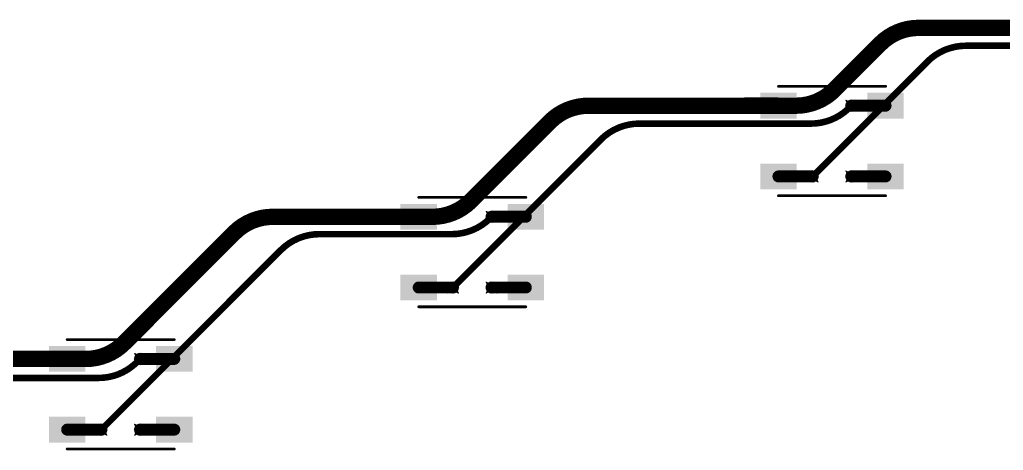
# Model space of a CAD drawing. Header units: inches. Extents: x -11 to 1110, y -7 to 455.
# Drawn here: x 404.91 to 450.82, y 213.34 to 233.43 of the extents above; entities that cross this region are included whole.
import ezdxf

# ---------------------------------------------------------------- set-up
doc = ezdxf.new("R2010")
doc.units = ezdxf.units.IN
for name, color, linetype in [('Bottom Layer', 5, 'Continuous'), ('Drill Drawing', 1, 'Continuous'), ('Top Layer', 1, 'Continuous'), ('Top Overlay', 2, 'Continuous'), ('Top Paste', 8, 'Continuous'), ('Top Solder', 216, 'Continuous'), ('Via Holes', 16, 'Continuous')]:
    doc.layers.add(name, color=color, linetype=linetype)

# ---------------------------------------------------------------- blocks, each defined once
blk = doc.blocks.new('WS2812B_B_W_76')
at = {"layer": 'Top Layer'}
for points in [[(-3.25, 2.15), (-1.75, 2.15), (-1.75, 1.15), (-3.25, 1.15)], [(3.25, 1.15), (1.75, 1.15), (1.75, 2.15), (3.25, 2.15)], [(-3.25, -1.15), (-1.75, -1.15), (-1.75, -2.15), (-3.25, -2.15)], [(1.75, -1.15), (3.25, -1.15), (3.25, -2.15), (1.75, -2.15)]]:
    blk.add_hatch(color=1, dxfattribs=at).paths.add_polyline_path(points)
at = {"layer": 'Top Paste'}
for points in [[(-3.25, 2.15), (-1.75, 2.15), (-1.75, 1.15), (-3.25, 1.15)], [(3.25, 1.15), (1.75, 1.15), (1.75, 2.15), (3.25, 2.15)], [(-3.25, -1.15), (-1.75, -1.15), (-1.75, -2.15), (-3.25, -2.15)], [(1.75, -1.15), (3.25, -1.15), (3.25, -2.15), (1.75, -2.15)]]:
    blk.add_hatch(color=8, dxfattribs=at).paths.add_polyline_path(points)
at = {"layer": 'Top Solder'}
for points in [[(-3.352, 2.252), (-1.648, 2.252), (-1.648, 1.048), (-3.352, 1.048)], [(3.352, 1.048), (1.648, 1.048), (1.648, 2.252), (3.352, 2.252)], [(-3.352, -1.048), (-1.648, -1.048), (-1.648, -2.252), (-3.352, -2.252)], [(1.648, -1.048), (3.352, -1.048), (3.352, -2.252), (1.648, -2.252)]]:
    blk.add_hatch(color=216, dxfattribs=at).paths.add_polyline_path(points)
at = {"layer": 'Top Overlay'}
for points in [[(-2.5, 2.551, 0.127, 0.127, 0), (2.5, 2.551, 0.127, 0.127, 0)], [(-3.556, 1.803, 0.254, 0.254, 0), (-3.429, 1.676, 0.254, 0.254, 0)], [(-3.556, 1.549, 0.254, 0.254, 0), (-3.556, 1.803, 0.254, 0.254, 0)], [(-3.556, 1.549, 0.254, 0.254, 0), (-3.429, 1.676, 0.254, 0.254, 0)], [(-2.5, -2.551, 0.127, 0.127, 0), (2.5, -2.551, 0.127, 0.127, 0)]]:
    blk.add_lwpolyline(points, format="xyseb", dxfattribs=at)
for points in [[(-2.532, 2.551, 0.0635, 0.0635, 1), (-2.468, 2.551, 0.0635, 0.0635, 1)], [(2.468, 2.551, 0.0635, 0.0635, 1), (2.532, 2.551, 0.0635, 0.0635, 1)], [(-3.619, 1.803, 0.127, 0.127, 1), (-3.493, 1.803, 0.127, 0.127, 1)], [(-3.619, 1.803, 0.127, 0.127, 1), (-3.493, 1.803, 0.127, 0.127, 1)], [(-3.619, 1.549, 0.127, 0.127, 1), (-3.493, 1.549, 0.127, 0.127, 1)], [(-3.619, 1.549, 0.127, 0.127, 1), (-3.493, 1.549, 0.127, 0.127, 1)], [(-3.493, 1.676, 0.127, 0.127, 1), (-3.365, 1.676, 0.127, 0.127, 1)], [(-3.493, 1.676, 0.127, 0.127, 1), (-3.365, 1.676, 0.127, 0.127, 1)], [(-2.532, -2.551, 0.0635, 0.0635, 1), (-2.468, -2.551, 0.0635, 0.0635, 1)], [(2.468, -2.551, 0.0635, 0.0635, 1), (2.532, -2.551, 0.0635, 0.0635, 1)]]:
    blk.add_lwpolyline(points, format="xyseb", close=True, dxfattribs=at)
blk = doc.blocks.new('WS2812B_B_W_85')
at = {"layer": 'Top Layer'}
for points in [[(-3.25, 2.15), (-1.75, 2.15), (-1.75, 1.15), (-3.25, 1.15)], [(3.25, 1.15), (1.75, 1.15), (1.75, 2.15), (3.25, 2.15)], [(-3.25, -1.15), (-1.75, -1.15), (-1.75, -2.15), (-3.25, -2.15)], [(1.75, -1.15), (3.25, -1.15), (3.25, -2.15), (1.75, -2.15)]]:
    blk.add_hatch(color=1, dxfattribs=at).paths.add_polyline_path(points)
at = {"layer": 'Top Paste'}
for points in [[(-3.25, 2.15), (-1.75, 2.15), (-1.75, 1.15), (-3.25, 1.15)], [(3.25, 1.15), (1.75, 1.15), (1.75, 2.15), (3.25, 2.15)], [(-3.25, -1.15), (-1.75, -1.15), (-1.75, -2.15), (-3.25, -2.15)], [(1.75, -1.15), (3.25, -1.15), (3.25, -2.15), (1.75, -2.15)]]:
    blk.add_hatch(color=8, dxfattribs=at).paths.add_polyline_path(points)
at = {"layer": 'Top Solder'}
for points in [[(-3.352, 2.252), (-1.648, 2.252), (-1.648, 1.048), (-3.352, 1.048)], [(3.352, 1.048), (1.648, 1.048), (1.648, 2.252), (3.352, 2.252)], [(-3.352, -1.048), (-1.648, -1.048), (-1.648, -2.252), (-3.352, -2.252)], [(1.648, -1.048), (3.352, -1.048), (3.352, -2.252), (1.648, -2.252)]]:
    blk.add_hatch(color=216, dxfattribs=at).paths.add_polyline_path(points)
at = {"layer": 'Top Overlay'}
for points in [[(-2.5, 2.551, 0.127, 0.127, 0), (2.5, 2.551, 0.127, 0.127, 0)], [(-3.556, 1.803, 0.254, 0.254, 0), (-3.429, 1.676, 0.254, 0.254, 0)], [(-3.556, 1.549, 0.254, 0.254, 0), (-3.556, 1.803, 0.254, 0.254, 0)], [(-3.556, 1.549, 0.254, 0.254, 0), (-3.429, 1.676, 0.254, 0.254, 0)], [(-2.5, -2.551, 0.127, 0.127, 0), (2.5, -2.551, 0.127, 0.127, 0)]]:
    blk.add_lwpolyline(points, format="xyseb", dxfattribs=at)
for points in [[(-2.532, 2.551, 0.0635, 0.0635, 1), (-2.468, 2.551, 0.0635, 0.0635, 1)], [(2.468, 2.551, 0.0635, 0.0635, 1), (2.532, 2.551, 0.0635, 0.0635, 1)], [(-3.619, 1.803, 0.127, 0.127, 1), (-3.493, 1.803, 0.127, 0.127, 1)], [(-3.619, 1.803, 0.127, 0.127, 1), (-3.493, 1.803, 0.127, 0.127, 1)], [(-3.619, 1.549, 0.127, 0.127, 1), (-3.493, 1.549, 0.127, 0.127, 1)], [(-3.619, 1.549, 0.127, 0.127, 1), (-3.493, 1.549, 0.127, 0.127, 1)], [(-3.493, 1.676, 0.127, 0.127, 1), (-3.365, 1.676, 0.127, 0.127, 1)], [(-3.493, 1.676, 0.127, 0.127, 1), (-3.365, 1.676, 0.127, 0.127, 1)], [(-2.532, -2.551, 0.0635, 0.0635, 1), (-2.468, -2.551, 0.0635, 0.0635, 1)], [(2.468, -2.551, 0.0635, 0.0635, 1), (2.532, -2.551, 0.0635, 0.0635, 1)]]:
    blk.add_lwpolyline(points, format="xyseb", close=True, dxfattribs=at)
blk = doc.blocks.new('WS2812B_B_W_94')
at = {"layer": 'Top Layer'}
for points in [[(-3.25, 2.15), (-1.75, 2.15), (-1.75, 1.15), (-3.25, 1.15)], [(3.25, 1.15), (1.75, 1.15), (1.75, 2.15), (3.25, 2.15)], [(-3.25, -1.15), (-1.75, -1.15), (-1.75, -2.15), (-3.25, -2.15)], [(1.75, -1.15), (3.25, -1.15), (3.25, -2.15), (1.75, -2.15)]]:
    blk.add_hatch(color=1, dxfattribs=at).paths.add_polyline_path(points)
at = {"layer": 'Top Paste'}
for points in [[(-3.25, 2.15), (-1.75, 2.15), (-1.75, 1.15), (-3.25, 1.15)], [(3.25, 1.15), (1.75, 1.15), (1.75, 2.15), (3.25, 2.15)], [(-3.25, -1.15), (-1.75, -1.15), (-1.75, -2.15), (-3.25, -2.15)], [(1.75, -1.15), (3.25, -1.15), (3.25, -2.15), (1.75, -2.15)]]:
    blk.add_hatch(color=8, dxfattribs=at).paths.add_polyline_path(points)
at = {"layer": 'Top Solder'}
for points in [[(-3.352, 2.252), (-1.648, 2.252), (-1.648, 1.048), (-3.352, 1.048)], [(3.352, 1.048), (1.648, 1.048), (1.648, 2.252), (3.352, 2.252)], [(-3.352, -1.048), (-1.648, -1.048), (-1.648, -2.252), (-3.352, -2.252)], [(1.648, -1.048), (3.352, -1.048), (3.352, -2.252), (1.648, -2.252)]]:
    blk.add_hatch(color=216, dxfattribs=at).paths.add_polyline_path(points)
at = {"layer": 'Top Overlay'}
for points in [[(-2.5, 2.551, 0.127, 0.127, 0), (2.5, 2.551, 0.127, 0.127, 0)], [(-3.556, 1.803, 0.254, 0.254, 0), (-3.429, 1.676, 0.254, 0.254, 0)], [(-3.556, 1.549, 0.254, 0.254, 0), (-3.556, 1.803, 0.254, 0.254, 0)], [(-3.556, 1.549, 0.254, 0.254, 0), (-3.429, 1.676, 0.254, 0.254, 0)], [(-2.5, -2.551, 0.127, 0.127, 0), (2.5, -2.551, 0.127, 0.127, 0)]]:
    blk.add_lwpolyline(points, format="xyseb", dxfattribs=at)
for points in [[(-2.532, 2.551, 0.0635, 0.0635, 1), (-2.468, 2.551, 0.0635, 0.0635, 1)], [(2.468, 2.551, 0.0635, 0.0635, 1), (2.532, 2.551, 0.0635, 0.0635, 1)], [(-3.619, 1.803, 0.127, 0.127, 1), (-3.493, 1.803, 0.127, 0.127, 1)], [(-3.619, 1.803, 0.127, 0.127, 1), (-3.493, 1.803, 0.127, 0.127, 1)], [(-3.619, 1.549, 0.127, 0.127, 1), (-3.493, 1.549, 0.127, 0.127, 1)], [(-3.619, 1.549, 0.127, 0.127, 1), (-3.493, 1.549, 0.127, 0.127, 1)], [(-3.493, 1.676, 0.127, 0.127, 1), (-3.365, 1.676, 0.127, 0.127, 1)], [(-3.493, 1.676, 0.127, 0.127, 1), (-3.365, 1.676, 0.127, 0.127, 1)], [(-2.532, -2.551, 0.0635, 0.0635, 1), (-2.468, -2.551, 0.0635, 0.0635, 1)], [(2.468, -2.551, 0.0635, 0.0635, 1), (2.532, -2.551, 0.0635, 0.0635, 1)]]:
    blk.add_lwpolyline(points, format="xyseb", close=True, dxfattribs=at)

msp = doc.modelspace()

# ---------------------------------------------------------------- hatches: boundary and pattern name
at = {"layer": 'Bottom Layer'}
h = msp.add_hatch(color=5, dxfattribs=at)
edge = h.paths.add_edge_path()
edge.add_arc((438.731, 229.415), 0.3, 0, 360)
h = msp.add_hatch(color=5, dxfattribs=at)
edge = h.paths.add_edge_path()
edge.add_arc((443.731, 229.415), 0.3, 0, 360)
h = msp.add_hatch(color=5, dxfattribs=at)
edge = h.paths.add_edge_path()
edge.add_arc((441.922, 226.115), 0.3, 0, 360)
h = msp.add_hatch(color=5, dxfattribs=at)
edge = h.paths.add_edge_path()
edge.add_arc((443.731, 226.115), 0.3, 0, 360)
h = msp.add_hatch(color=5, dxfattribs=at)
edge = h.paths.add_edge_path()
edge.add_arc((421.942, 224.233), 0.3, 0, 360)
h = msp.add_hatch(color=5, dxfattribs=at)
edge = h.paths.add_edge_path()
edge.add_arc((426.942, 224.233), 0.3, 0, 360)
h = msp.add_hatch(color=5, dxfattribs=at)
edge = h.paths.add_edge_path()
edge.add_arc((425.133, 220.933), 0.3, 0, 360)
h = msp.add_hatch(color=5, dxfattribs=at)
edge = h.paths.add_edge_path()
edge.add_arc((426.942, 220.933), 0.3, 0, 360)
h = msp.add_hatch(color=5, dxfattribs=at)
edge = h.paths.add_edge_path()
edge.add_arc((405.533, 217.604), 0.3, 0, 360)
h = msp.add_hatch(color=5, dxfattribs=at)
edge = h.paths.add_edge_path()
edge.add_arc((410.533, 217.604), 0.3, 0, 360)
h = msp.add_hatch(color=5, dxfattribs=at)
edge = h.paths.add_edge_path()
edge.add_arc((408.724, 214.304), 0.3, 0, 360)
h = msp.add_hatch(color=5, dxfattribs=at)
edge = h.paths.add_edge_path()
edge.add_arc((410.533, 214.304), 0.3, 0, 360)
at = {"layer": 'Top Layer'}
h = msp.add_hatch(color=1, dxfattribs=at)
edge = h.paths.add_edge_path()
edge.add_arc((438.731, 229.415), 0.3, 0, 360)
h = msp.add_hatch(color=1, dxfattribs=at)
edge = h.paths.add_edge_path()
edge.add_arc((443.731, 229.415), 0.3, 0, 360)
h = msp.add_hatch(color=1, dxfattribs=at)
edge = h.paths.add_edge_path()
edge.add_arc((441.922, 226.115), 0.3, 0, 360)
h = msp.add_hatch(color=1, dxfattribs=at)
edge = h.paths.add_edge_path()
edge.add_arc((443.731, 226.115), 0.3, 0, 360)
h = msp.add_hatch(color=1, dxfattribs=at)
edge = h.paths.add_edge_path()
edge.add_arc((421.942, 224.233), 0.3, 0, 360)
h = msp.add_hatch(color=1, dxfattribs=at)
edge = h.paths.add_edge_path()
edge.add_arc((426.942, 224.233), 0.3, 0, 360)
h = msp.add_hatch(color=1, dxfattribs=at)
edge = h.paths.add_edge_path()
edge.add_arc((425.133, 220.933), 0.3, 0, 360)
h = msp.add_hatch(color=1, dxfattribs=at)
edge = h.paths.add_edge_path()
edge.add_arc((426.942, 220.933), 0.3, 0, 360)
h = msp.add_hatch(color=1, dxfattribs=at)
edge = h.paths.add_edge_path()
edge.add_arc((405.533, 217.604), 0.3, 0, 360)
h = msp.add_hatch(color=1, dxfattribs=at)
edge = h.paths.add_edge_path()
edge.add_arc((410.533, 217.604), 0.3, 0, 360)
h = msp.add_hatch(color=1, dxfattribs=at)
edge = h.paths.add_edge_path()
edge.add_arc((408.724, 214.304), 0.3, 0, 360)
h = msp.add_hatch(color=1, dxfattribs=at)
edge = h.paths.add_edge_path()
edge.add_arc((410.533, 214.304), 0.3, 0, 360)
at = {"layer": 'Via Holes'}
h = msp.add_hatch(color=7, dxfattribs=at)
edge = h.paths.add_edge_path()
edge.add_arc((438.731, 229.415), 0.15, 0, 360)
h = msp.add_hatch(color=7, dxfattribs=at)
edge = h.paths.add_edge_path()
edge.add_arc((443.731, 229.415), 0.15, 0, 360)
h = msp.add_hatch(color=7, dxfattribs=at)
edge = h.paths.add_edge_path()
edge.add_arc((441.922, 226.115), 0.15, 0, 360)
h = msp.add_hatch(color=7, dxfattribs=at)
edge = h.paths.add_edge_path()
edge.add_arc((443.731, 226.115), 0.15, 0, 360)
h = msp.add_hatch(color=7, dxfattribs=at)
edge = h.paths.add_edge_path()
edge.add_arc((421.942, 224.233), 0.15, 0, 360)
h = msp.add_hatch(color=7, dxfattribs=at)
edge = h.paths.add_edge_path()
edge.add_arc((426.942, 224.233), 0.15, 0, 360)
h = msp.add_hatch(color=7, dxfattribs=at)
edge = h.paths.add_edge_path()
edge.add_arc((425.133, 220.933), 0.15, 0, 360)
h = msp.add_hatch(color=7, dxfattribs=at)
edge = h.paths.add_edge_path()
edge.add_arc((426.942, 220.933), 0.15, 0, 360)
h = msp.add_hatch(color=7, dxfattribs=at)
edge = h.paths.add_edge_path()
edge.add_arc((405.533, 217.604), 0.15, 0, 360)
h = msp.add_hatch(color=7, dxfattribs=at)
edge = h.paths.add_edge_path()
edge.add_arc((410.533, 217.604), 0.15, 0, 360)
h = msp.add_hatch(color=7, dxfattribs=at)
edge = h.paths.add_edge_path()
edge.add_arc((408.724, 214.304), 0.15, 0, 360)
h = msp.add_hatch(color=7, dxfattribs=at)
edge = h.paths.add_edge_path()
edge.add_arc((410.533, 214.304), 0.15, 0, 360)

# ---------------------------------------------------------------- linework, layer by layer
at = {"layer": 'Bottom Layer'}
for points in [[(445.079, 232.303, 0.762, 0.762, -0.198912), (446.875, 233.047, 0.762, 0.762, 0)], [(446.875, 233.047, 0.762, 0.762, 0), (455.876, 233.047, 0.762, 0.762, 0)], [(442.935, 230.159, 0.762, 0.762, 0), (445.079, 232.303, 0.762, 0.762, 0)], [(447.277, 231.469, 0.305, 0.305, -0.198912), (449.073, 232.213, 0.305, 0.305, 0)], [(449.073, 232.213, 0.305, 0.305, 0), (458.99, 232.213, 0.305, 0.305, 0)], [(441.922, 226.115, 0.305, 0.305, 0), (447.277, 231.469, 0.305, 0.305, 0)], [(442.935, 230.159, 0.762, 0.762, -0.198912), (441.139, 229.415, 0.762, 0.762, 0)], [(429.661, 228.671, 0.762, 0.762, -0.198912), (431.457, 229.415, 0.762, 0.762, 0)], [(431.457, 229.415, 0.762, 0.762, 0), (438.731, 229.415, 0.762, 0.762, 0)], [(438.731, 229.415, 0.762, 0.762, 0), (441.139, 229.415, 0.762, 0.762, 0)], [(443.729, 229.417, 0.559, 0.559, 0), (443.731, 229.418, 0.559, 0.559, 0)], [(443.641, 229.325, 0.305, 0.305, 0), (443.731, 229.415, 0.305, 0.305, 0)], [(443.561, 229.249, 0.305, 0.305, -0.187645), (441.845, 228.581, 0.305, 0.305, 0)], [(443.641, 229.325, 0.305, 0.305, -0.010862), (443.561, 229.249, 0.305, 0.305, 0)], [(425.968, 224.977, 0.762, 0.762, 0), (429.661, 228.671, 0.762, 0.762, 0)], [(432.037, 227.837, 0.305, 0.305, -0.198912), (433.833, 228.581, 0.305, 0.305, 0)], [(433.833, 228.581, 0.305, 0.305, 0), (441.845, 228.581, 0.305, 0.305, 0)], [(425.133, 220.933, 0.305, 0.305, 0), (432.037, 227.837, 0.305, 0.305, 0)], [(425.968, 224.977, 0.762, 0.762, -0.198912), (424.172, 224.233, 0.762, 0.762, 0)], [(414.929, 223.489, 0.762, 0.762, -0.198912), (416.725, 224.233, 0.762, 0.762, 0)], [(416.725, 224.233, 0.762, 0.762, 0), (421.942, 224.233, 0.762, 0.762, 0)], [(421.942, 224.233, 0.762, 0.762, 0), (424.172, 224.233, 0.762, 0.762, 0)], [(426.877, 224.169, 0.305, 0.305, -0.198912), (425.081, 223.425, 0.305, 0.305, 0)], [(426.877, 224.169, 0.305, 0.305, 0), (426.942, 224.233, 0.305, 0.305, 0)], [(409.788, 218.348, 0.762, 0.762, 0), (414.929, 223.489, 0.762, 0.762, 0)], [(417.101, 222.681, 0.305, 0.305, -0.198912), (418.898, 223.425, 0.305, 0.305, 0)], [(418.898, 223.425, 0.305, 0.305, 0), (425.081, 223.425, 0.305, 0.305, 0)], [(408.724, 214.304, 0.305, 0.305, 0), (417.101, 222.681, 0.305, 0.305, 0)], [(409.788, 218.348, 0.762, 0.762, -0.198912), (407.992, 217.604, 0.762, 0.762, 0)], [(402.247, 217.604, 0.762, 0.762, 0), (405.533, 217.604, 0.762, 0.762, 0)], [(405.533, 217.604, 0.762, 0.762, 0), (407.992, 217.604, 0.762, 0.762, 0)], [(410.393, 217.463, 0.305, 0.305, -0.010862), (410.313, 217.387, 0.305, 0.305, 0)], [(410.393, 217.463, 0.305, 0.305, 0), (410.533, 217.604, 0.305, 0.305, 0)], [(410.531, 217.606, 0.559, 0.559, 0), (410.533, 217.607, 0.559, 0.559, 0)], [(410.313, 217.387, 0.305, 0.305, -0.187645), (408.596, 216.719, 0.305, 0.305, 0)], [(404.521, 216.719, 0.305, 0.305, 0), (408.596, 216.719, 0.305, 0.305, 0)]]:
    msp.add_lwpolyline(points, format="xyseb", dxfattribs=at)
for points in [[(446.685, 233.047, 0.381, 0.381, 1), (447.066, 233.047, 0.381, 0.381, 1)], [(446.685, 233.047, 0.381, 0.381, 1), (447.066, 233.047, 0.381, 0.381, 1)], [(444.889, 232.303, 0.381, 0.381, 1), (445.27, 232.303, 0.381, 0.381, 1)], [(444.889, 232.303, 0.381, 0.381, 1), (445.27, 232.303, 0.381, 0.381, 1)], [(448.997, 232.213, 0.152, 0.152, 1), (449.149, 232.213, 0.152, 0.152, 1)], [(448.997, 232.213, 0.152, 0.152, 1), (449.149, 232.213, 0.152, 0.152, 1)], [(447.2, 231.469, 0.152, 0.152, 1), (447.353, 231.469, 0.152, 0.152, 1)], [(447.2, 231.469, 0.152, 0.152, 1), (447.353, 231.469, 0.152, 0.152, 1)], [(442.744, 230.159, 0.381, 0.381, 1), (443.125, 230.159, 0.381, 0.381, 1)], [(442.744, 230.159, 0.381, 0.381, 1), (443.125, 230.159, 0.381, 0.381, 1)], [(431.267, 229.415, 0.381, 0.381, 1), (431.648, 229.415, 0.381, 0.381, 1)], [(431.267, 229.415, 0.381, 0.381, 1), (431.648, 229.415, 0.381, 0.381, 1)], [(438.54, 229.415, 0.381, 0.381, 1), (438.921, 229.415, 0.381, 0.381, 1)], [(438.54, 229.415, 0.381, 0.381, 1), (438.921, 229.415, 0.381, 0.381, 1)], [(440.948, 229.415, 0.381, 0.381, 1), (441.329, 229.415, 0.381, 0.381, 1)], [(440.948, 229.415, 0.381, 0.381, 1), (441.329, 229.415, 0.381, 0.381, 1)], [(443.59, 229.417, 0.279, 0.279, 1), (443.869, 229.417, 0.279, 0.279, 1)], [(443.591, 229.418, 0.279, 0.279, 1), (443.871, 229.418, 0.279, 0.279, 1)], [(443.655, 229.415, 0.152, 0.152, 1), (443.807, 229.415, 0.152, 0.152, 1)], [(443.485, 229.249, 0.152, 0.152, 1), (443.638, 229.249, 0.152, 0.152, 1)], [(443.485, 229.249, 0.152, 0.152, 1), (443.638, 229.249, 0.152, 0.152, 1)], [(443.565, 229.325, 0.152, 0.152, 1), (443.717, 229.325, 0.152, 0.152, 1)], [(443.565, 229.325, 0.152, 0.152, 1), (443.717, 229.325, 0.152, 0.152, 1)], [(429.471, 228.671, 0.381, 0.381, 1), (429.852, 228.671, 0.381, 0.381, 1)], [(429.471, 228.671, 0.381, 0.381, 1), (429.852, 228.671, 0.381, 0.381, 1)], [(433.757, 228.581, 0.152, 0.152, 1), (433.909, 228.581, 0.152, 0.152, 1)], [(433.757, 228.581, 0.152, 0.152, 1), (433.909, 228.581, 0.152, 0.152, 1)], [(441.769, 228.581, 0.152, 0.152, 1), (441.921, 228.581, 0.152, 0.152, 1)], [(441.769, 228.581, 0.152, 0.152, 1), (441.921, 228.581, 0.152, 0.152, 1)], [(431.96, 227.837, 0.152, 0.152, 1), (432.113, 227.837, 0.152, 0.152, 1)], [(431.96, 227.837, 0.152, 0.152, 1), (432.113, 227.837, 0.152, 0.152, 1)], [(441.846, 226.115, 0.152, 0.152, 1), (441.998, 226.115, 0.152, 0.152, 1)], [(425.777, 224.977, 0.381, 0.381, 1), (426.158, 224.977, 0.381, 0.381, 1)], [(425.777, 224.977, 0.381, 0.381, 1), (426.158, 224.977, 0.381, 0.381, 1)], [(416.535, 224.233, 0.381, 0.381, 1), (416.916, 224.233, 0.381, 0.381, 1)], [(416.535, 224.233, 0.381, 0.381, 1), (416.916, 224.233, 0.381, 0.381, 1)], [(421.751, 224.233, 0.381, 0.381, 1), (422.132, 224.233, 0.381, 0.381, 1)], [(421.751, 224.233, 0.381, 0.381, 1), (422.132, 224.233, 0.381, 0.381, 1)], [(423.981, 224.233, 0.381, 0.381, 1), (424.362, 224.233, 0.381, 0.381, 1)], [(423.981, 224.233, 0.381, 0.381, 1), (424.362, 224.233, 0.381, 0.381, 1)], [(426.801, 224.169, 0.152, 0.152, 1), (426.953, 224.169, 0.152, 0.152, 1)], [(426.801, 224.169, 0.152, 0.152, 1), (426.953, 224.169, 0.152, 0.152, 1)], [(426.865, 224.233, 0.152, 0.152, 1), (427.018, 224.233, 0.152, 0.152, 1)], [(414.739, 223.489, 0.381, 0.381, 1), (415.12, 223.489, 0.381, 0.381, 1)], [(414.739, 223.489, 0.381, 0.381, 1), (415.12, 223.489, 0.381, 0.381, 1)], [(418.821, 223.425, 0.152, 0.152, 1), (418.974, 223.425, 0.152, 0.152, 1)], [(418.821, 223.425, 0.152, 0.152, 1), (418.974, 223.425, 0.152, 0.152, 1)], [(425.005, 223.425, 0.152, 0.152, 1), (425.157, 223.425, 0.152, 0.152, 1)], [(425.005, 223.425, 0.152, 0.152, 1), (425.157, 223.425, 0.152, 0.152, 1)], [(417.025, 222.681, 0.152, 0.152, 1), (417.178, 222.681, 0.152, 0.152, 1)], [(417.025, 222.681, 0.152, 0.152, 1), (417.178, 222.681, 0.152, 0.152, 1)], [(425.057, 220.933, 0.152, 0.152, 1), (425.209, 220.933, 0.152, 0.152, 1)], [(409.597, 218.348, 0.381, 0.381, 1), (409.978, 218.348, 0.381, 0.381, 1)], [(409.597, 218.348, 0.381, 0.381, 1), (409.978, 218.348, 0.381, 0.381, 1)], [(405.343, 217.604, 0.381, 0.381, 1), (405.724, 217.604, 0.381, 0.381, 1)], [(405.343, 217.604, 0.381, 0.381, 1), (405.724, 217.604, 0.381, 0.381, 1)], [(407.801, 217.604, 0.381, 0.381, 1), (408.182, 217.604, 0.381, 0.381, 1)], [(407.801, 217.604, 0.381, 0.381, 1), (408.182, 217.604, 0.381, 0.381, 1)], [(410.316, 217.463, 0.152, 0.152, 1), (410.469, 217.463, 0.152, 0.152, 1)], [(410.316, 217.463, 0.152, 0.152, 1), (410.469, 217.463, 0.152, 0.152, 1)], [(410.392, 217.606, 0.279, 0.279, 1), (410.671, 217.606, 0.279, 0.279, 1)], [(410.393, 217.607, 0.279, 0.279, 1), (410.673, 217.607, 0.279, 0.279, 1)], [(410.457, 217.604, 0.152, 0.152, 1), (410.609, 217.604, 0.152, 0.152, 1)], [(410.237, 217.387, 0.152, 0.152, 1), (410.389, 217.387, 0.152, 0.152, 1)], [(410.237, 217.387, 0.152, 0.152, 1), (410.389, 217.387, 0.152, 0.152, 1)], [(408.52, 216.719, 0.152, 0.152, 1), (408.673, 216.719, 0.152, 0.152, 1)], [(408.52, 216.719, 0.152, 0.152, 1), (408.673, 216.719, 0.152, 0.152, 1)], [(408.648, 214.304, 0.152, 0.152, 1), (408.801, 214.304, 0.152, 0.152, 1)]]:
    msp.add_lwpolyline(points, format="xyseb", close=True, dxfattribs=at)
at = {"layer": 'Drill Drawing'}
for points in [[(438.477, 229.669, 0.0508, 0.0508, 0), (438.731, 229.542, 0.0508, 0.0508, 0)], [(438.477, 229.669, 0.0508, 0.0508, 0), (438.604, 229.415, 0.0508, 0.0508, 0)], [(438.731, 229.542, 0.0508, 0.0508, 0), (438.985, 229.669, 0.0508, 0.0508, 0)], [(438.858, 229.415, 0.0508, 0.0508, 0), (438.985, 229.669, 0.0508, 0.0508, 0)], [(443.477, 229.669, 0.0508, 0.0508, 0), (443.731, 229.542, 0.0508, 0.0508, 0)], [(443.477, 229.669, 0.0508, 0.0508, 0), (443.604, 229.415, 0.0508, 0.0508, 0)], [(443.731, 229.542, 0.0508, 0.0508, 0), (443.985, 229.669, 0.0508, 0.0508, 0)], [(443.858, 229.415, 0.0508, 0.0508, 0), (443.985, 229.669, 0.0508, 0.0508, 0)], [(438.477, 229.161, 0.0508, 0.0508, 0), (438.604, 229.415, 0.0508, 0.0508, 0)], [(438.477, 229.161, 0.0508, 0.0508, 0), (438.731, 229.288, 0.0508, 0.0508, 0)], [(438.731, 229.288, 0.0508, 0.0508, 0), (438.985, 229.161, 0.0508, 0.0508, 0)], [(438.858, 229.415, 0.0508, 0.0508, 0), (438.985, 229.161, 0.0508, 0.0508, 0)], [(443.477, 229.161, 0.0508, 0.0508, 0), (443.604, 229.415, 0.0508, 0.0508, 0)], [(443.477, 229.161, 0.0508, 0.0508, 0), (443.731, 229.288, 0.0508, 0.0508, 0)], [(443.731, 229.288, 0.0508, 0.0508, 0), (443.985, 229.161, 0.0508, 0.0508, 0)], [(443.858, 229.415, 0.0508, 0.0508, 0), (443.985, 229.161, 0.0508, 0.0508, 0)], [(441.668, 226.369, 0.0508, 0.0508, 0), (441.922, 226.242, 0.0508, 0.0508, 0)], [(441.668, 226.369, 0.0508, 0.0508, 0), (441.795, 226.115, 0.0508, 0.0508, 0)], [(441.922, 226.242, 0.0508, 0.0508, 0), (442.176, 226.369, 0.0508, 0.0508, 0)], [(442.049, 226.115, 0.0508, 0.0508, 0), (442.176, 226.369, 0.0508, 0.0508, 0)], [(443.477, 226.369, 0.0508, 0.0508, 0), (443.731, 226.242, 0.0508, 0.0508, 0)], [(443.477, 226.369, 0.0508, 0.0508, 0), (443.604, 226.115, 0.0508, 0.0508, 0)], [(443.731, 226.242, 0.0508, 0.0508, 0), (443.985, 226.369, 0.0508, 0.0508, 0)], [(443.858, 226.115, 0.0508, 0.0508, 0), (443.985, 226.369, 0.0508, 0.0508, 0)], [(441.668, 225.861, 0.0508, 0.0508, 0), (441.795, 226.115, 0.0508, 0.0508, 0)], [(441.668, 225.861, 0.0508, 0.0508, 0), (441.922, 225.988, 0.0508, 0.0508, 0)], [(441.922, 225.988, 0.0508, 0.0508, 0), (442.176, 225.861, 0.0508, 0.0508, 0)], [(442.049, 226.115, 0.0508, 0.0508, 0), (442.176, 225.861, 0.0508, 0.0508, 0)], [(443.477, 225.861, 0.0508, 0.0508, 0), (443.604, 226.115, 0.0508, 0.0508, 0)], [(443.477, 225.861, 0.0508, 0.0508, 0), (443.731, 225.988, 0.0508, 0.0508, 0)], [(443.731, 225.988, 0.0508, 0.0508, 0), (443.985, 225.861, 0.0508, 0.0508, 0)], [(443.858, 226.115, 0.0508, 0.0508, 0), (443.985, 225.861, 0.0508, 0.0508, 0)], [(421.688, 224.487, 0.0508, 0.0508, 0), (421.942, 224.36, 0.0508, 0.0508, 0)], [(421.688, 224.487, 0.0508, 0.0508, 0), (421.815, 224.233, 0.0508, 0.0508, 0)], [(421.942, 224.36, 0.0508, 0.0508, 0), (422.196, 224.487, 0.0508, 0.0508, 0)], [(422.069, 224.233, 0.0508, 0.0508, 0), (422.196, 224.487, 0.0508, 0.0508, 0)], [(426.688, 224.487, 0.0508, 0.0508, 0), (426.942, 224.36, 0.0508, 0.0508, 0)], [(426.688, 224.487, 0.0508, 0.0508, 0), (426.815, 224.233, 0.0508, 0.0508, 0)], [(426.942, 224.36, 0.0508, 0.0508, 0), (427.196, 224.487, 0.0508, 0.0508, 0)], [(427.069, 224.233, 0.0508, 0.0508, 0), (427.196, 224.487, 0.0508, 0.0508, 0)], [(421.688, 223.979, 0.0508, 0.0508, 0), (421.815, 224.233, 0.0508, 0.0508, 0)], [(421.688, 223.979, 0.0508, 0.0508, 0), (421.942, 224.106, 0.0508, 0.0508, 0)], [(421.942, 224.106, 0.0508, 0.0508, 0), (422.196, 223.979, 0.0508, 0.0508, 0)], [(422.069, 224.233, 0.0508, 0.0508, 0), (422.196, 223.979, 0.0508, 0.0508, 0)], [(426.688, 223.979, 0.0508, 0.0508, 0), (426.815, 224.233, 0.0508, 0.0508, 0)], [(426.688, 223.979, 0.0508, 0.0508, 0), (426.942, 224.106, 0.0508, 0.0508, 0)], [(426.942, 224.106, 0.0508, 0.0508, 0), (427.196, 223.979, 0.0508, 0.0508, 0)], [(427.069, 224.233, 0.0508, 0.0508, 0), (427.196, 223.979, 0.0508, 0.0508, 0)], [(424.879, 221.187, 0.0508, 0.0508, 0), (425.133, 221.06, 0.0508, 0.0508, 0)], [(424.879, 221.187, 0.0508, 0.0508, 0), (425.006, 220.933, 0.0508, 0.0508, 0)], [(424.879, 220.679, 0.0508, 0.0508, 0), (425.006, 220.933, 0.0508, 0.0508, 0)], [(424.879, 220.679, 0.0508, 0.0508, 0), (425.133, 220.806, 0.0508, 0.0508, 0)], [(425.133, 221.06, 0.0508, 0.0508, 0), (425.387, 221.187, 0.0508, 0.0508, 0)], [(425.133, 220.806, 0.0508, 0.0508, 0), (425.387, 220.679, 0.0508, 0.0508, 0)], [(425.26, 220.933, 0.0508, 0.0508, 0), (425.387, 221.187, 0.0508, 0.0508, 0)], [(425.26, 220.933, 0.0508, 0.0508, 0), (425.387, 220.679, 0.0508, 0.0508, 0)], [(426.688, 221.187, 0.0508, 0.0508, 0), (426.942, 221.06, 0.0508, 0.0508, 0)], [(426.688, 221.187, 0.0508, 0.0508, 0), (426.815, 220.933, 0.0508, 0.0508, 0)], [(426.688, 220.679, 0.0508, 0.0508, 0), (426.815, 220.933, 0.0508, 0.0508, 0)], [(426.688, 220.679, 0.0508, 0.0508, 0), (426.942, 220.806, 0.0508, 0.0508, 0)], [(426.942, 221.06, 0.0508, 0.0508, 0), (427.196, 221.187, 0.0508, 0.0508, 0)], [(426.942, 220.806, 0.0508, 0.0508, 0), (427.196, 220.679, 0.0508, 0.0508, 0)], [(427.069, 220.933, 0.0508, 0.0508, 0), (427.196, 221.187, 0.0508, 0.0508, 0)], [(427.069, 220.933, 0.0508, 0.0508, 0), (427.196, 220.679, 0.0508, 0.0508, 0)], [(405.279, 217.858, 0.0508, 0.0508, 0), (405.533, 217.731, 0.0508, 0.0508, 0)], [(405.279, 217.858, 0.0508, 0.0508, 0), (405.406, 217.604, 0.0508, 0.0508, 0)], [(405.279, 217.35, 0.0508, 0.0508, 0), (405.406, 217.604, 0.0508, 0.0508, 0)], [(405.533, 217.731, 0.0508, 0.0508, 0), (405.787, 217.858, 0.0508, 0.0508, 0)], [(405.66, 217.604, 0.0508, 0.0508, 0), (405.787, 217.858, 0.0508, 0.0508, 0)], [(405.66, 217.604, 0.0508, 0.0508, 0), (405.787, 217.35, 0.0508, 0.0508, 0)], [(410.279, 217.858, 0.0508, 0.0508, 0), (410.533, 217.731, 0.0508, 0.0508, 0)], [(410.279, 217.858, 0.0508, 0.0508, 0), (410.406, 217.604, 0.0508, 0.0508, 0)], [(410.279, 217.35, 0.0508, 0.0508, 0), (410.406, 217.604, 0.0508, 0.0508, 0)], [(410.533, 217.731, 0.0508, 0.0508, 0), (410.787, 217.858, 0.0508, 0.0508, 0)], [(410.66, 217.604, 0.0508, 0.0508, 0), (410.787, 217.858, 0.0508, 0.0508, 0)], [(410.66, 217.604, 0.0508, 0.0508, 0), (410.787, 217.35, 0.0508, 0.0508, 0)], [(405.279, 217.35, 0.0508, 0.0508, 0), (405.533, 217.477, 0.0508, 0.0508, 0)], [(405.533, 217.477, 0.0508, 0.0508, 0), (405.787, 217.35, 0.0508, 0.0508, 0)], [(410.279, 217.35, 0.0508, 0.0508, 0), (410.533, 217.477, 0.0508, 0.0508, 0)], [(410.533, 217.477, 0.0508, 0.0508, 0), (410.787, 217.35, 0.0508, 0.0508, 0)], [(408.47, 214.558, 0.0508, 0.0508, 0), (408.724, 214.431, 0.0508, 0.0508, 0)], [(408.47, 214.558, 0.0508, 0.0508, 0), (408.597, 214.304, 0.0508, 0.0508, 0)], [(408.724, 214.431, 0.0508, 0.0508, 0), (408.978, 214.558, 0.0508, 0.0508, 0)], [(408.851, 214.304, 0.0508, 0.0508, 0), (408.978, 214.558, 0.0508, 0.0508, 0)], [(410.279, 214.558, 0.0508, 0.0508, 0), (410.533, 214.431, 0.0508, 0.0508, 0)], [(410.279, 214.558, 0.0508, 0.0508, 0), (410.406, 214.304, 0.0508, 0.0508, 0)], [(410.533, 214.431, 0.0508, 0.0508, 0), (410.787, 214.558, 0.0508, 0.0508, 0)], [(410.66, 214.304, 0.0508, 0.0508, 0), (410.787, 214.558, 0.0508, 0.0508, 0)], [(408.47, 214.05, 0.0508, 0.0508, 0), (408.597, 214.304, 0.0508, 0.0508, 0)], [(408.47, 214.05, 0.0508, 0.0508, 0), (408.724, 214.177, 0.0508, 0.0508, 0)], [(408.724, 214.177, 0.0508, 0.0508, 0), (408.978, 214.05, 0.0508, 0.0508, 0)], [(408.851, 214.304, 0.0508, 0.0508, 0), (408.978, 214.05, 0.0508, 0.0508, 0)], [(410.279, 214.05, 0.0508, 0.0508, 0), (410.406, 214.304, 0.0508, 0.0508, 0)], [(410.279, 214.05, 0.0508, 0.0508, 0), (410.533, 214.177, 0.0508, 0.0508, 0)], [(410.533, 214.177, 0.0508, 0.0508, 0), (410.787, 214.05, 0.0508, 0.0508, 0)], [(410.66, 214.304, 0.0508, 0.0508, 0), (410.787, 214.05, 0.0508, 0.0508, 0)]]:
    msp.add_lwpolyline(points, format="xyseb", dxfattribs=at)
for points in [[(438.464, 229.669, 0.0254, 0.0254, 1), (438.49, 229.669, 0.0254, 0.0254, 1)], [(438.464, 229.669, 0.0254, 0.0254, 1), (438.49, 229.669, 0.0254, 0.0254, 1)], [(438.718, 229.542, 0.0254, 0.0254, 1), (438.744, 229.542, 0.0254, 0.0254, 1)], [(438.718, 229.542, 0.0254, 0.0254, 1), (438.744, 229.542, 0.0254, 0.0254, 1)], [(438.972, 229.669, 0.0254, 0.0254, 1), (438.998, 229.669, 0.0254, 0.0254, 1)], [(438.972, 229.669, 0.0254, 0.0254, 1), (438.998, 229.669, 0.0254, 0.0254, 1)], [(443.464, 229.669, 0.0254, 0.0254, 1), (443.49, 229.669, 0.0254, 0.0254, 1)], [(443.464, 229.669, 0.0254, 0.0254, 1), (443.49, 229.669, 0.0254, 0.0254, 1)], [(443.718, 229.542, 0.0254, 0.0254, 1), (443.744, 229.542, 0.0254, 0.0254, 1)], [(443.718, 229.542, 0.0254, 0.0254, 1), (443.744, 229.542, 0.0254, 0.0254, 1)], [(443.972, 229.669, 0.0254, 0.0254, 1), (443.998, 229.669, 0.0254, 0.0254, 1)], [(443.972, 229.669, 0.0254, 0.0254, 1), (443.998, 229.669, 0.0254, 0.0254, 1)], [(438.464, 229.161, 0.0254, 0.0254, 1), (438.49, 229.161, 0.0254, 0.0254, 1)], [(438.464, 229.161, 0.0254, 0.0254, 1), (438.49, 229.161, 0.0254, 0.0254, 1)], [(438.591, 229.415, 0.0254, 0.0254, 1), (438.617, 229.415, 0.0254, 0.0254, 1)], [(438.591, 229.415, 0.0254, 0.0254, 1), (438.617, 229.415, 0.0254, 0.0254, 1)], [(438.718, 229.288, 0.0254, 0.0254, 1), (438.744, 229.288, 0.0254, 0.0254, 1)], [(438.718, 229.288, 0.0254, 0.0254, 1), (438.744, 229.288, 0.0254, 0.0254, 1)], [(438.845, 229.415, 0.0254, 0.0254, 1), (438.871, 229.415, 0.0254, 0.0254, 1)], [(438.845, 229.415, 0.0254, 0.0254, 1), (438.871, 229.415, 0.0254, 0.0254, 1)], [(438.972, 229.161, 0.0254, 0.0254, 1), (438.998, 229.161, 0.0254, 0.0254, 1)], [(438.972, 229.161, 0.0254, 0.0254, 1), (438.998, 229.161, 0.0254, 0.0254, 1)], [(443.464, 229.161, 0.0254, 0.0254, 1), (443.49, 229.161, 0.0254, 0.0254, 1)], [(443.464, 229.161, 0.0254, 0.0254, 1), (443.49, 229.161, 0.0254, 0.0254, 1)], [(443.591, 229.415, 0.0254, 0.0254, 1), (443.617, 229.415, 0.0254, 0.0254, 1)], [(443.591, 229.415, 0.0254, 0.0254, 1), (443.617, 229.415, 0.0254, 0.0254, 1)], [(443.718, 229.288, 0.0254, 0.0254, 1), (443.744, 229.288, 0.0254, 0.0254, 1)], [(443.718, 229.288, 0.0254, 0.0254, 1), (443.744, 229.288, 0.0254, 0.0254, 1)], [(443.845, 229.415, 0.0254, 0.0254, 1), (443.871, 229.415, 0.0254, 0.0254, 1)], [(443.845, 229.415, 0.0254, 0.0254, 1), (443.871, 229.415, 0.0254, 0.0254, 1)], [(443.972, 229.161, 0.0254, 0.0254, 1), (443.998, 229.161, 0.0254, 0.0254, 1)], [(443.972, 229.161, 0.0254, 0.0254, 1), (443.998, 229.161, 0.0254, 0.0254, 1)], [(441.656, 226.369, 0.0254, 0.0254, 1), (441.681, 226.369, 0.0254, 0.0254, 1)], [(441.656, 226.369, 0.0254, 0.0254, 1), (441.681, 226.369, 0.0254, 0.0254, 1)], [(442.164, 226.369, 0.0254, 0.0254, 1), (442.189, 226.369, 0.0254, 0.0254, 1)], [(442.164, 226.369, 0.0254, 0.0254, 1), (442.189, 226.369, 0.0254, 0.0254, 1)], [(443.464, 226.369, 0.0254, 0.0254, 1), (443.49, 226.369, 0.0254, 0.0254, 1)], [(443.464, 226.369, 0.0254, 0.0254, 1), (443.49, 226.369, 0.0254, 0.0254, 1)], [(443.972, 226.369, 0.0254, 0.0254, 1), (443.998, 226.369, 0.0254, 0.0254, 1)], [(443.972, 226.369, 0.0254, 0.0254, 1), (443.998, 226.369, 0.0254, 0.0254, 1)], [(441.656, 225.861, 0.0254, 0.0254, 1), (441.681, 225.861, 0.0254, 0.0254, 1)], [(441.656, 225.861, 0.0254, 0.0254, 1), (441.681, 225.861, 0.0254, 0.0254, 1)], [(441.783, 226.115, 0.0254, 0.0254, 1), (441.808, 226.115, 0.0254, 0.0254, 1)], [(441.783, 226.115, 0.0254, 0.0254, 1), (441.808, 226.115, 0.0254, 0.0254, 1)], [(441.91, 226.242, 0.0254, 0.0254, 1), (441.935, 226.242, 0.0254, 0.0254, 1)], [(441.91, 226.242, 0.0254, 0.0254, 1), (441.935, 226.242, 0.0254, 0.0254, 1)], [(441.91, 225.988, 0.0254, 0.0254, 1), (441.935, 225.988, 0.0254, 0.0254, 1)], [(441.91, 225.988, 0.0254, 0.0254, 1), (441.935, 225.988, 0.0254, 0.0254, 1)], [(442.037, 226.115, 0.0254, 0.0254, 1), (442.062, 226.115, 0.0254, 0.0254, 1)], [(442.037, 226.115, 0.0254, 0.0254, 1), (442.062, 226.115, 0.0254, 0.0254, 1)], [(442.164, 225.861, 0.0254, 0.0254, 1), (442.189, 225.861, 0.0254, 0.0254, 1)], [(442.164, 225.861, 0.0254, 0.0254, 1), (442.189, 225.861, 0.0254, 0.0254, 1)], [(443.464, 225.861, 0.0254, 0.0254, 1), (443.49, 225.861, 0.0254, 0.0254, 1)], [(443.464, 225.861, 0.0254, 0.0254, 1), (443.49, 225.861, 0.0254, 0.0254, 1)], [(443.591, 226.115, 0.0254, 0.0254, 1), (443.617, 226.115, 0.0254, 0.0254, 1)], [(443.591, 226.115, 0.0254, 0.0254, 1), (443.617, 226.115, 0.0254, 0.0254, 1)], [(443.718, 226.242, 0.0254, 0.0254, 1), (443.744, 226.242, 0.0254, 0.0254, 1)], [(443.718, 226.242, 0.0254, 0.0254, 1), (443.744, 226.242, 0.0254, 0.0254, 1)], [(443.718, 225.988, 0.0254, 0.0254, 1), (443.744, 225.988, 0.0254, 0.0254, 1)], [(443.718, 225.988, 0.0254, 0.0254, 1), (443.744, 225.988, 0.0254, 0.0254, 1)], [(443.845, 226.115, 0.0254, 0.0254, 1), (443.871, 226.115, 0.0254, 0.0254, 1)], [(443.845, 226.115, 0.0254, 0.0254, 1), (443.871, 226.115, 0.0254, 0.0254, 1)], [(443.972, 225.861, 0.0254, 0.0254, 1), (443.998, 225.861, 0.0254, 0.0254, 1)], [(443.972, 225.861, 0.0254, 0.0254, 1), (443.998, 225.861, 0.0254, 0.0254, 1)], [(421.675, 224.487, 0.0254, 0.0254, 1), (421.7, 224.487, 0.0254, 0.0254, 1)], [(421.675, 224.487, 0.0254, 0.0254, 1), (421.7, 224.487, 0.0254, 0.0254, 1)], [(422.183, 224.487, 0.0254, 0.0254, 1), (422.208, 224.487, 0.0254, 0.0254, 1)], [(422.183, 224.487, 0.0254, 0.0254, 1), (422.208, 224.487, 0.0254, 0.0254, 1)], [(426.675, 224.487, 0.0254, 0.0254, 1), (426.7, 224.487, 0.0254, 0.0254, 1)], [(426.675, 224.487, 0.0254, 0.0254, 1), (426.7, 224.487, 0.0254, 0.0254, 1)], [(427.183, 224.487, 0.0254, 0.0254, 1), (427.208, 224.487, 0.0254, 0.0254, 1)], [(427.183, 224.487, 0.0254, 0.0254, 1), (427.208, 224.487, 0.0254, 0.0254, 1)], [(421.802, 224.233, 0.0254, 0.0254, 1), (421.827, 224.233, 0.0254, 0.0254, 1)], [(421.802, 224.233, 0.0254, 0.0254, 1), (421.827, 224.233, 0.0254, 0.0254, 1)], [(421.929, 224.36, 0.0254, 0.0254, 1), (421.954, 224.36, 0.0254, 0.0254, 1)], [(421.929, 224.36, 0.0254, 0.0254, 1), (421.954, 224.36, 0.0254, 0.0254, 1)], [(421.929, 224.106, 0.0254, 0.0254, 1), (421.954, 224.106, 0.0254, 0.0254, 1)], [(421.929, 224.106, 0.0254, 0.0254, 1), (421.954, 224.106, 0.0254, 0.0254, 1)], [(422.056, 224.233, 0.0254, 0.0254, 1), (422.081, 224.233, 0.0254, 0.0254, 1)], [(422.056, 224.233, 0.0254, 0.0254, 1), (422.081, 224.233, 0.0254, 0.0254, 1)], [(426.802, 224.233, 0.0254, 0.0254, 1), (426.827, 224.233, 0.0254, 0.0254, 1)], [(426.802, 224.233, 0.0254, 0.0254, 1), (426.827, 224.233, 0.0254, 0.0254, 1)], [(426.929, 224.36, 0.0254, 0.0254, 1), (426.954, 224.36, 0.0254, 0.0254, 1)], [(426.929, 224.36, 0.0254, 0.0254, 1), (426.954, 224.36, 0.0254, 0.0254, 1)], [(426.929, 224.106, 0.0254, 0.0254, 1), (426.954, 224.106, 0.0254, 0.0254, 1)], [(426.929, 224.106, 0.0254, 0.0254, 1), (426.954, 224.106, 0.0254, 0.0254, 1)], [(427.056, 224.233, 0.0254, 0.0254, 1), (427.081, 224.233, 0.0254, 0.0254, 1)], [(427.056, 224.233, 0.0254, 0.0254, 1), (427.081, 224.233, 0.0254, 0.0254, 1)], [(421.675, 223.979, 0.0254, 0.0254, 1), (421.7, 223.979, 0.0254, 0.0254, 1)], [(421.675, 223.979, 0.0254, 0.0254, 1), (421.7, 223.979, 0.0254, 0.0254, 1)], [(422.183, 223.979, 0.0254, 0.0254, 1), (422.208, 223.979, 0.0254, 0.0254, 1)], [(422.183, 223.979, 0.0254, 0.0254, 1), (422.208, 223.979, 0.0254, 0.0254, 1)], [(426.675, 223.979, 0.0254, 0.0254, 1), (426.7, 223.979, 0.0254, 0.0254, 1)], [(426.675, 223.979, 0.0254, 0.0254, 1), (426.7, 223.979, 0.0254, 0.0254, 1)], [(427.183, 223.979, 0.0254, 0.0254, 1), (427.208, 223.979, 0.0254, 0.0254, 1)], [(427.183, 223.979, 0.0254, 0.0254, 1), (427.208, 223.979, 0.0254, 0.0254, 1)], [(424.866, 221.187, 0.0254, 0.0254, 1), (424.892, 221.187, 0.0254, 0.0254, 1)], [(424.866, 221.187, 0.0254, 0.0254, 1), (424.892, 221.187, 0.0254, 0.0254, 1)], [(424.993, 220.933, 0.0254, 0.0254, 1), (425.019, 220.933, 0.0254, 0.0254, 1)], [(424.993, 220.933, 0.0254, 0.0254, 1), (425.019, 220.933, 0.0254, 0.0254, 1)], [(425.12, 221.06, 0.0254, 0.0254, 1), (425.146, 221.06, 0.0254, 0.0254, 1)], [(425.12, 221.06, 0.0254, 0.0254, 1), (425.146, 221.06, 0.0254, 0.0254, 1)], [(425.12, 220.806, 0.0254, 0.0254, 1), (425.146, 220.806, 0.0254, 0.0254, 1)], [(425.12, 220.806, 0.0254, 0.0254, 1), (425.146, 220.806, 0.0254, 0.0254, 1)], [(425.247, 220.933, 0.0254, 0.0254, 1), (425.273, 220.933, 0.0254, 0.0254, 1)], [(425.247, 220.933, 0.0254, 0.0254, 1), (425.273, 220.933, 0.0254, 0.0254, 1)], [(425.374, 221.187, 0.0254, 0.0254, 1), (425.4, 221.187, 0.0254, 0.0254, 1)], [(425.374, 221.187, 0.0254, 0.0254, 1), (425.4, 221.187, 0.0254, 0.0254, 1)], [(426.675, 221.187, 0.0254, 0.0254, 1), (426.7, 221.187, 0.0254, 0.0254, 1)], [(426.675, 221.187, 0.0254, 0.0254, 1), (426.7, 221.187, 0.0254, 0.0254, 1)], [(426.802, 220.933, 0.0254, 0.0254, 1), (426.827, 220.933, 0.0254, 0.0254, 1)], [(426.802, 220.933, 0.0254, 0.0254, 1), (426.827, 220.933, 0.0254, 0.0254, 1)], [(426.929, 221.06, 0.0254, 0.0254, 1), (426.954, 221.06, 0.0254, 0.0254, 1)], [(426.929, 221.06, 0.0254, 0.0254, 1), (426.954, 221.06, 0.0254, 0.0254, 1)], [(426.929, 220.806, 0.0254, 0.0254, 1), (426.954, 220.806, 0.0254, 0.0254, 1)], [(426.929, 220.806, 0.0254, 0.0254, 1), (426.954, 220.806, 0.0254, 0.0254, 1)], [(427.056, 220.933, 0.0254, 0.0254, 1), (427.081, 220.933, 0.0254, 0.0254, 1)], [(427.056, 220.933, 0.0254, 0.0254, 1), (427.081, 220.933, 0.0254, 0.0254, 1)], [(427.183, 221.187, 0.0254, 0.0254, 1), (427.208, 221.187, 0.0254, 0.0254, 1)], [(427.183, 221.187, 0.0254, 0.0254, 1), (427.208, 221.187, 0.0254, 0.0254, 1)], [(424.866, 220.679, 0.0254, 0.0254, 1), (424.892, 220.679, 0.0254, 0.0254, 1)], [(424.866, 220.679, 0.0254, 0.0254, 1), (424.892, 220.679, 0.0254, 0.0254, 1)], [(425.374, 220.679, 0.0254, 0.0254, 1), (425.4, 220.679, 0.0254, 0.0254, 1)], [(425.374, 220.679, 0.0254, 0.0254, 1), (425.4, 220.679, 0.0254, 0.0254, 1)], [(426.675, 220.679, 0.0254, 0.0254, 1), (426.7, 220.679, 0.0254, 0.0254, 1)], [(426.675, 220.679, 0.0254, 0.0254, 1), (426.7, 220.679, 0.0254, 0.0254, 1)], [(427.183, 220.679, 0.0254, 0.0254, 1), (427.208, 220.679, 0.0254, 0.0254, 1)], [(427.183, 220.679, 0.0254, 0.0254, 1), (427.208, 220.679, 0.0254, 0.0254, 1)], [(405.266, 217.858, 0.0254, 0.0254, 1), (405.292, 217.858, 0.0254, 0.0254, 1)], [(405.266, 217.858, 0.0254, 0.0254, 1), (405.292, 217.858, 0.0254, 0.0254, 1)], [(405.393, 217.604, 0.0254, 0.0254, 1), (405.419, 217.604, 0.0254, 0.0254, 1)], [(405.393, 217.604, 0.0254, 0.0254, 1), (405.419, 217.604, 0.0254, 0.0254, 1)], [(405.52, 217.731, 0.0254, 0.0254, 1), (405.546, 217.731, 0.0254, 0.0254, 1)], [(405.52, 217.731, 0.0254, 0.0254, 1), (405.546, 217.731, 0.0254, 0.0254, 1)], [(405.647, 217.604, 0.0254, 0.0254, 1), (405.673, 217.604, 0.0254, 0.0254, 1)], [(405.647, 217.604, 0.0254, 0.0254, 1), (405.673, 217.604, 0.0254, 0.0254, 1)], [(405.774, 217.858, 0.0254, 0.0254, 1), (405.8, 217.858, 0.0254, 0.0254, 1)], [(405.774, 217.858, 0.0254, 0.0254, 1), (405.8, 217.858, 0.0254, 0.0254, 1)], [(410.266, 217.858, 0.0254, 0.0254, 1), (410.292, 217.858, 0.0254, 0.0254, 1)], [(410.266, 217.858, 0.0254, 0.0254, 1), (410.292, 217.858, 0.0254, 0.0254, 1)], [(410.393, 217.604, 0.0254, 0.0254, 1), (410.419, 217.604, 0.0254, 0.0254, 1)], [(410.393, 217.604, 0.0254, 0.0254, 1), (410.419, 217.604, 0.0254, 0.0254, 1)], [(410.52, 217.731, 0.0254, 0.0254, 1), (410.546, 217.731, 0.0254, 0.0254, 1)], [(410.52, 217.731, 0.0254, 0.0254, 1), (410.546, 217.731, 0.0254, 0.0254, 1)], [(410.647, 217.604, 0.0254, 0.0254, 1), (410.673, 217.604, 0.0254, 0.0254, 1)], [(410.647, 217.604, 0.0254, 0.0254, 1), (410.673, 217.604, 0.0254, 0.0254, 1)], [(410.774, 217.858, 0.0254, 0.0254, 1), (410.8, 217.858, 0.0254, 0.0254, 1)], [(410.774, 217.858, 0.0254, 0.0254, 1), (410.8, 217.858, 0.0254, 0.0254, 1)], [(405.266, 217.35, 0.0254, 0.0254, 1), (405.292, 217.35, 0.0254, 0.0254, 1)], [(405.266, 217.35, 0.0254, 0.0254, 1), (405.292, 217.35, 0.0254, 0.0254, 1)], [(405.52, 217.477, 0.0254, 0.0254, 1), (405.546, 217.477, 0.0254, 0.0254, 1)], [(405.52, 217.477, 0.0254, 0.0254, 1), (405.546, 217.477, 0.0254, 0.0254, 1)], [(405.774, 217.35, 0.0254, 0.0254, 1), (405.8, 217.35, 0.0254, 0.0254, 1)], [(405.774, 217.35, 0.0254, 0.0254, 1), (405.8, 217.35, 0.0254, 0.0254, 1)], [(410.266, 217.35, 0.0254, 0.0254, 1), (410.292, 217.35, 0.0254, 0.0254, 1)], [(410.266, 217.35, 0.0254, 0.0254, 1), (410.292, 217.35, 0.0254, 0.0254, 1)], [(410.52, 217.477, 0.0254, 0.0254, 1), (410.546, 217.477, 0.0254, 0.0254, 1)], [(410.52, 217.477, 0.0254, 0.0254, 1), (410.546, 217.477, 0.0254, 0.0254, 1)], [(410.774, 217.35, 0.0254, 0.0254, 1), (410.8, 217.35, 0.0254, 0.0254, 1)], [(410.774, 217.35, 0.0254, 0.0254, 1), (410.8, 217.35, 0.0254, 0.0254, 1)], [(408.458, 214.558, 0.0254, 0.0254, 1), (408.483, 214.558, 0.0254, 0.0254, 1)], [(408.458, 214.558, 0.0254, 0.0254, 1), (408.483, 214.558, 0.0254, 0.0254, 1)], [(408.712, 214.431, 0.0254, 0.0254, 1), (408.737, 214.431, 0.0254, 0.0254, 1)], [(408.712, 214.431, 0.0254, 0.0254, 1), (408.737, 214.431, 0.0254, 0.0254, 1)], [(408.966, 214.558, 0.0254, 0.0254, 1), (408.991, 214.558, 0.0254, 0.0254, 1)], [(408.966, 214.558, 0.0254, 0.0254, 1), (408.991, 214.558, 0.0254, 0.0254, 1)], [(410.266, 214.558, 0.0254, 0.0254, 1), (410.292, 214.558, 0.0254, 0.0254, 1)], [(410.266, 214.558, 0.0254, 0.0254, 1), (410.292, 214.558, 0.0254, 0.0254, 1)], [(410.52, 214.431, 0.0254, 0.0254, 1), (410.546, 214.431, 0.0254, 0.0254, 1)], [(410.52, 214.431, 0.0254, 0.0254, 1), (410.546, 214.431, 0.0254, 0.0254, 1)], [(410.774, 214.558, 0.0254, 0.0254, 1), (410.8, 214.558, 0.0254, 0.0254, 1)], [(410.774, 214.558, 0.0254, 0.0254, 1), (410.8, 214.558, 0.0254, 0.0254, 1)], [(408.458, 214.05, 0.0254, 0.0254, 1), (408.483, 214.05, 0.0254, 0.0254, 1)], [(408.458, 214.05, 0.0254, 0.0254, 1), (408.483, 214.05, 0.0254, 0.0254, 1)], [(408.585, 214.304, 0.0254, 0.0254, 1), (408.61, 214.304, 0.0254, 0.0254, 1)], [(408.585, 214.304, 0.0254, 0.0254, 1), (408.61, 214.304, 0.0254, 0.0254, 1)], [(408.712, 214.177, 0.0254, 0.0254, 1), (408.737, 214.177, 0.0254, 0.0254, 1)], [(408.712, 214.177, 0.0254, 0.0254, 1), (408.737, 214.177, 0.0254, 0.0254, 1)], [(408.839, 214.304, 0.0254, 0.0254, 1), (408.864, 214.304, 0.0254, 0.0254, 1)], [(408.839, 214.304, 0.0254, 0.0254, 1), (408.864, 214.304, 0.0254, 0.0254, 1)], [(408.966, 214.05, 0.0254, 0.0254, 1), (408.991, 214.05, 0.0254, 0.0254, 1)], [(408.966, 214.05, 0.0254, 0.0254, 1), (408.991, 214.05, 0.0254, 0.0254, 1)], [(410.266, 214.05, 0.0254, 0.0254, 1), (410.292, 214.05, 0.0254, 0.0254, 1)], [(410.266, 214.05, 0.0254, 0.0254, 1), (410.292, 214.05, 0.0254, 0.0254, 1)], [(410.393, 214.304, 0.0254, 0.0254, 1), (410.419, 214.304, 0.0254, 0.0254, 1)], [(410.393, 214.304, 0.0254, 0.0254, 1), (410.419, 214.304, 0.0254, 0.0254, 1)], [(410.52, 214.177, 0.0254, 0.0254, 1), (410.546, 214.177, 0.0254, 0.0254, 1)], [(410.52, 214.177, 0.0254, 0.0254, 1), (410.546, 214.177, 0.0254, 0.0254, 1)], [(410.647, 214.304, 0.0254, 0.0254, 1), (410.673, 214.304, 0.0254, 0.0254, 1)], [(410.647, 214.304, 0.0254, 0.0254, 1), (410.673, 214.304, 0.0254, 0.0254, 1)], [(410.774, 214.05, 0.0254, 0.0254, 1), (410.8, 214.05, 0.0254, 0.0254, 1)], [(410.774, 214.05, 0.0254, 0.0254, 1), (410.8, 214.05, 0.0254, 0.0254, 1)]]:
    msp.add_lwpolyline(points, format="xyseb", close=True, dxfattribs=at)
at = {"layer": 'Top Layer'}
for points in [[(438.731, 229.418, 0.762, 0.762, 0), (440.327, 229.418, 0.762, 0.762, 0)], [(443.731, 229.418, 0.559, 0.559, 0), (445.327, 229.418, 0.559, 0.559, 0)], [(440.327, 226.118, 0.559, 0.559, 0), (441.922, 226.118, 0.559, 0.559, 0)], [(443.731, 226.118, 0.559, 0.559, 0), (445.327, 226.118, 0.559, 0.559, 0)], [(421.942, 224.237, 0.762, 0.762, 0), (423.537, 224.237, 0.762, 0.762, 0)], [(426.942, 224.237, 0.559, 0.559, 0), (428.537, 224.237, 0.559, 0.559, 0)], [(423.537, 220.937, 0.559, 0.559, 0), (425.133, 220.937, 0.559, 0.559, 0)], [(426.942, 220.937, 0.559, 0.559, 0), (428.537, 220.937, 0.559, 0.559, 0)], [(405.533, 217.607, 0.762, 0.762, 0), (407.129, 217.607, 0.762, 0.762, 0)], [(410.533, 217.607, 0.559, 0.559, 0), (412.129, 217.607, 0.559, 0.559, 0)], [(407.129, 214.307, 0.559, 0.559, 0), (408.724, 214.307, 0.559, 0.559, 0)], [(410.533, 214.307, 0.559, 0.559, 0), (412.129, 214.307, 0.559, 0.559, 0)]]:
    msp.add_lwpolyline(points, format="xyseb", dxfattribs=at)
for points in [[(438.54, 229.418, 0.381, 0.381, 1), (438.921, 229.418, 0.381, 0.381, 1)], [(440.136, 229.418, 0.381, 0.381, 1), (440.517, 229.418, 0.381, 0.381, 1)], [(443.591, 229.418, 0.279, 0.279, 1), (443.871, 229.418, 0.279, 0.279, 1)], [(445.187, 229.418, 0.279, 0.279, 1), (445.466, 229.418, 0.279, 0.279, 1)], [(440.187, 226.118, 0.279, 0.279, 1), (440.466, 226.118, 0.279, 0.279, 1)], [(441.783, 226.118, 0.279, 0.279, 1), (442.062, 226.118, 0.279, 0.279, 1)], [(443.591, 226.118, 0.279, 0.279, 1), (443.871, 226.118, 0.279, 0.279, 1)], [(445.187, 226.118, 0.279, 0.279, 1), (445.466, 226.118, 0.279, 0.279, 1)], [(421.751, 224.237, 0.381, 0.381, 1), (422.132, 224.237, 0.381, 0.381, 1)], [(423.347, 224.237, 0.381, 0.381, 1), (423.728, 224.237, 0.381, 0.381, 1)], [(426.802, 224.237, 0.279, 0.279, 1), (427.081, 224.237, 0.279, 0.279, 1)], [(428.397, 224.237, 0.279, 0.279, 1), (428.677, 224.237, 0.279, 0.279, 1)], [(423.397, 220.937, 0.279, 0.279, 1), (423.677, 220.937, 0.279, 0.279, 1)], [(424.993, 220.937, 0.279, 0.279, 1), (425.273, 220.937, 0.279, 0.279, 1)], [(426.802, 220.937, 0.279, 0.279, 1), (427.081, 220.937, 0.279, 0.279, 1)], [(428.397, 220.937, 0.279, 0.279, 1), (428.677, 220.937, 0.279, 0.279, 1)], [(405.343, 217.607, 0.381, 0.381, 1), (405.724, 217.607, 0.381, 0.381, 1)], [(406.938, 217.607, 0.381, 0.381, 1), (407.319, 217.607, 0.381, 0.381, 1)], [(410.393, 217.607, 0.279, 0.279, 1), (410.673, 217.607, 0.279, 0.279, 1)], [(411.989, 217.607, 0.279, 0.279, 1), (412.268, 217.607, 0.279, 0.279, 1)], [(406.989, 214.307, 0.279, 0.279, 1), (407.268, 214.307, 0.279, 0.279, 1)], [(408.585, 214.307, 0.279, 0.279, 1), (408.864, 214.307, 0.279, 0.279, 1)], [(410.393, 214.307, 0.279, 0.279, 1), (410.673, 214.307, 0.279, 0.279, 1)], [(411.989, 214.307, 0.279, 0.279, 1), (412.268, 214.307, 0.279, 0.279, 1)]]:
    msp.add_lwpolyline(points, format="xyseb", close=True, dxfattribs=at)

# ---------------------------------------------------------------- block references
for name, p in [('WS2812B_B_W_76', (442.827, 227.768)), ('WS2812B_B_W_85', (426.037, 222.587)), ('WS2812B_B_W_94', (409.629, 215.957))]:
    msp.add_blockref(name, p)

doc.saveas('drawing.dxf')
